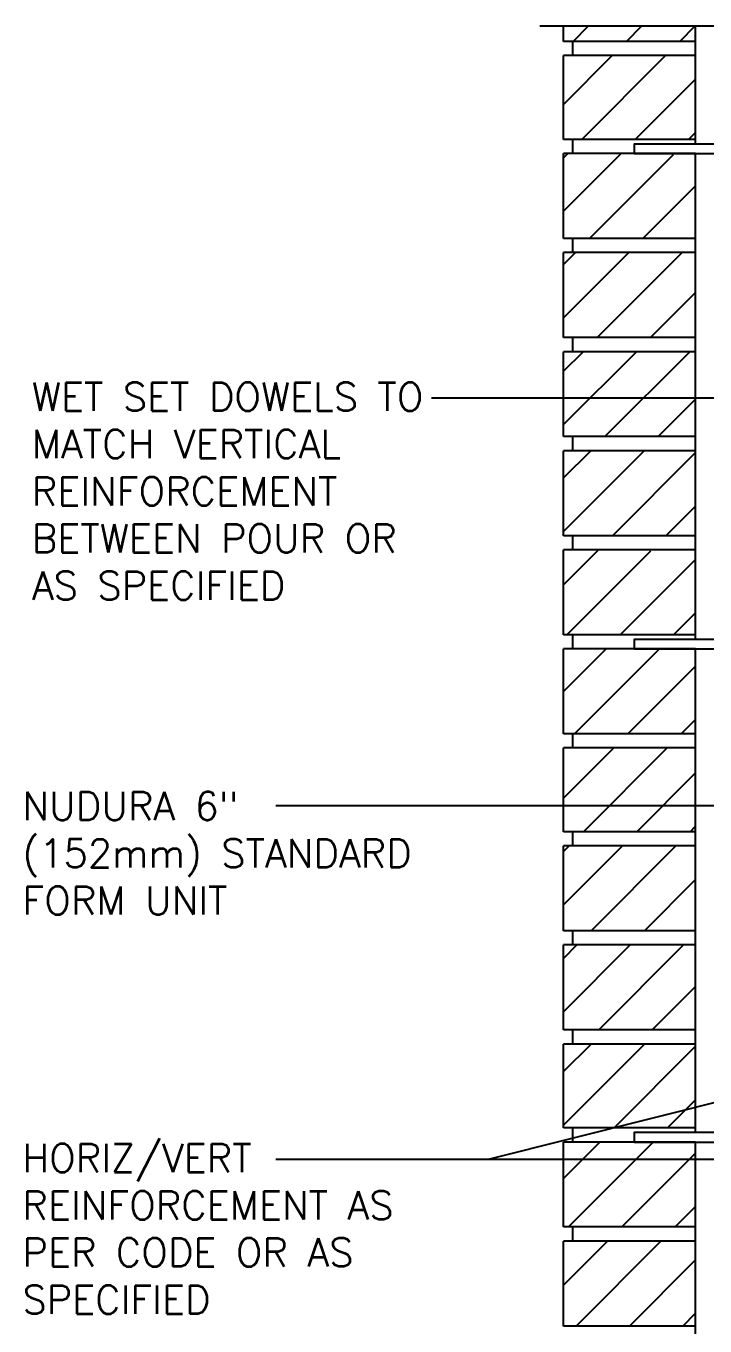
# Model space of a CAD drawing. Header units: inches. Extents: x 92.6 to 141.2, y -7.9 to 57.6.
# Drawn here: x 92.69 to 110.69, y 22.16 to 56.6 of the extents above; entities that cross this region are included whole.
import ezdxf

# ---------------------------------------------------------------- set-up
doc = ezdxf.new("R2010")
doc.units = ezdxf.units.IN
doc.header["$LTSCALE"] = 0.5
doc.header["$MEASUREMENT"] = 0
for name, color, linetype in [('HATCH', 12, 'Continuous'), ('line25', 2, 'Continuous'), ('LINE9', 9, 'Continuous'), ('TEXT', 4, 'Continuous')]:
    doc.layers.add(name, color=color, linetype=linetype)
doc.styles.add('DIM', font='romans.shx', dxfattribs={"width": 0.7})
doc.styles.add('ROMANS', font='romans.shx', dxfattribs={"height": 1.125})
doc.dimstyles.new('ext_12', dxfattribs={"dimscale": 12, "dimtxt": 0.09375, "dimasz": 0.09375, "dimexe": 0.09375, "dimexo": 0.0625, "dimgap": 0.0625, "dimtad": 1, "dimdec": 1, "dimzin": 3, "dimdsep": 46, "dimlunit": 4, "dimtxsty": 'DIM', "dimcen": 0.09, "dimdle": 0.09375, "dimclrt": 4, "dimadec": 0, "dimazin": 0, "dimtfac": 1, "dimtdec": 1, "dimtmove": 2, "dimatfit": 3, "dimfxl": 1, "dimfrac": 2, "dimtolj": 1, "dimtzin": 0, "dimarcsym": 0})

msp = doc.modelspace()

# ---------------------------------------------------------------- hatches: boundary and pattern name
at = {"layer": 'HATCH'}
h = msp.add_hatch(dxfattribs=at)
h.set_pattern_fill('ANSI31', color=256, scale=8, style=0)
h.set_pattern_definition([(45, (100.638, -1.2742), (-0.707107, 0.707107), [])])
h.paths.add_polyline_path([(110.439, 32.251), (106.939, 32.251), (106.939, 30.001), (110.439, 30.001)])
h.paths.add_polyline_path([(110.439, 34.876), (106.939, 34.876), (106.939, 32.626), (110.439, 32.626)])
h.paths.add_polyline_path([(110.439, 37.471), (106.939, 37.471), (106.939, 35.251), (110.439, 35.251)])
h.paths.add_polyline_path([(110.439, 40.096), (106.939, 40.096), (106.939, 37.846), (110.439, 37.846)])
h.paths.add_polyline_path([(110.439, 42.696), (108.814, 42.696), (108.814, 42.721), (106.939, 42.721), (106.939, 40.471), (110.439, 40.471)])
h.paths.add_polyline_path([(110.439, 45.346), (106.939, 45.346), (106.939, 43.096), (110.439, 43.096)])
h.paths.add_polyline_path([(110.439, 47.971), (106.939, 47.971), (106.939, 45.721), (110.439, 45.721)])
h.paths.add_polyline_path([(110.439, 50.596), (106.939, 50.596), (106.939, 48.346), (110.439, 48.346)])
h.paths.add_polyline_path([(110.439, 53.196), (108.814, 53.196), (108.814, 53.221), (106.939, 53.221), (106.939, 50.971), (110.439, 50.971)])
h.paths.add_polyline_path([(110.439, 55.816), (106.939, 55.816), (106.939, 53.596), (110.439, 53.596)])
h.paths.add_polyline_path([(110.439, 56.601), (106.939, 56.601), (106.939, 56.191), (110.439, 56.191)])
h = msp.add_hatch(dxfattribs=at)
h.set_pattern_fill('ANSI31', color=256, scale=8, style=0)
h.set_pattern_definition([(45, (65.7634, 10.3464), (-0.707107, 0.707107), [])])
h.paths.add_polyline_path([(110.439, 27.405), (110.439, 29.626), (106.939, 29.626), (106.939, 27.405)])
h.paths.add_polyline_path([(110.439, 24.78), (110.439, 27.03), (106.939, 27.03), (106.939, 24.78)])
h.paths.add_polyline_path([(110.439, 22.155), (110.439, 24.405), (106.939, 24.405), (106.939, 22.155)])
h.paths.add_polyline_path([(110.439, 19.56), (110.439, 21.78), (106.939, 21.78), (106.939, 19.56)])
h.paths.add_polyline_path([(110.439, 16.935), (110.439, 19.185), (106.939, 19.185), (106.939, 16.935)])
h.paths.add_polyline_path([(106.939, 16.56), (106.939, 14.31), (110.439, 14.31), (110.439, 16.56)])
h.paths.add_polyline_path([(110.439, 11.715), (110.439, 13.935), (106.939, 13.935), (106.939, 11.715)])

# ---------------------------------------------------------------- linework, layer by layer
at = {"layer": 'line25'}
for p, q in [((106.939, 56.191), (106.939, 56.601)), ((110.439, 53.471), (110.439, 56.601)), ((110.439, 56.191), (106.939, 56.191)), ((107.189, 55.816), (107.189, 56.191)), ((106.939, 53.596), (106.939, 55.816)), ((110.439, 55.816), (106.939, 55.816)), ((110.439, 53.596), (106.939, 53.596)), ((107.189, 53.221), (107.189, 53.596)), ((106.939, 50.971), (106.939, 53.221)), ((110.439, 53.221), (106.939, 53.221)), ((110.439, 40.346), (110.439, 53.221)), ((110.439, 50.971), (106.939, 50.971)), ((107.189, 50.596), (107.189, 50.971)), ((106.939, 48.346), (106.939, 50.596)), ((110.439, 50.596), (106.939, 50.596)), ((110.439, 48.346), (106.939, 48.346)), ((107.189, 47.971), (107.189, 48.346)), ((110.439, 47.971), (106.939, 47.971)), ((106.939, 45.721), (106.939, 47.971)), ((110.439, 45.721), (106.939, 45.721)), ((107.189, 45.346), (107.189, 45.721)), ((110.439, 45.346), (106.939, 45.346)), ((106.939, 43.096), (106.939, 45.346)), ((110.439, 43.096), (106.939, 43.096)), ((107.189, 42.721), (107.189, 43.096)), ((110.439, 42.721), (106.939, 42.721)), ((106.939, 40.471), (106.939, 42.721)), ((110.439, 40.471), (106.939, 40.471)), ((107.189, 40.096), (107.189, 40.471)), ((110.439, 40.096), (106.939, 40.096)), ((106.939, 37.846), (106.939, 40.096)), ((110.439, 27.28), (110.439, 40.096)), ((110.439, 37.846), (106.939, 37.846)), ((107.189, 37.471), (107.189, 37.846)), ((110.439, 37.471), (106.939, 37.471)), ((106.939, 35.251), (106.939, 37.471)), ((110.439, 35.251), (106.939, 35.251)), ((107.189, 34.876), (107.189, 35.251)), ((110.439, 34.876), (106.939, 34.876)), ((106.939, 32.626), (106.939, 34.876)), ((110.439, 32.626), (106.939, 32.626)), ((107.189, 32.251), (107.189, 32.626)), ((110.439, 32.251), (106.939, 32.251)), ((106.939, 30.001), (106.939, 32.251)), ((110.439, 30.001), (106.939, 30.001)), ((107.189, 29.626), (107.189, 30.001)), ((110.439, 29.626), (106.939, 29.626)), ((106.939, 27.405), (106.939, 29.626)), ((110.439, 27.405), (106.939, 27.405)), ((107.189, 27.03), (107.189, 27.405)), ((110.439, 27.03), (106.939, 27.03)), ((106.939, 24.78), (106.939, 27.03)), ((110.439, 14.185), (110.439, 27.03)), ((110.439, 24.78), (106.939, 24.78)), ((107.189, 24.405), (107.189, 24.78)), ((110.439, 24.405), (106.939, 24.405)), ((106.939, 22.155), (106.939, 24.405)), ((110.439, 22.155), (106.939, 22.155))]:
    msp.add_line(p, q, dxfattribs=at)
at = {"layer": 'LINE9'}
msp.add_line((106.314, 56.601), (116.439, 56.601), dxfattribs=at)
msp.add_lwpolyline([(111.564, 56.601), (111.564, 53.471), (108.814, 53.471), (108.814, 53.221), (111.814, 53.221), (111.814, 56.601)], dxfattribs=at)
for points in [[(111.814, 44.221), (111.564, 44.221), (111.564, 40.346), (108.814, 40.346), (108.814, 40.096), (111.814, 40.096)], [(111.814, 31.155), (111.564, 31.155), (111.564, 27.28), (108.814, 27.28), (108.814, 27.03), (111.814, 27.03)]]:
    msp.add_lwpolyline(points, close=True, dxfattribs=at)

# ---------------------------------------------------------------- texts
at = {"layer": 'TEXT', "char_height": 0.75, "attachment_point": 4, "style": 'ROMANS'}
for s, insert, width in [('WET SET DOWELS TO MATCH VERTICAL REINFORCEMENT BETWEEN POUR OR AS SPECIFIED ', (92.845, 44.275), 11.70168), ('NUDURA 6" (152mm) STANDARD FORM UNIT', (92.595, 34.68), 11.69947), ('HORIZ/VERT REINFORCEMENT AS PER CODE OR AS SPECIFIED', (92.595, 24.73), 11.69947)]:
    msp.add_mtext(s, dxfattribs=dict(at, insert=insert, width=width))

# ---------------------------------------------------------------- leaders
at = {"layer": 'TEXT'}
for points in [[(119.73, 46.742), (103.439, 46.742)], [(113.568, 35.935), (99.31, 35.935)], [(118.428, 29.957), (104.945, 26.566), (99.31, 26.566)], [(116.533, 26.566), (99.31, 26.566)]]:
    msp.add_leader(points, dimstyle='ext_12', override={"dimgap": 0.0625, "dimtad": 0}, dxfattribs=at)

doc.saveas('drawing.dxf')
